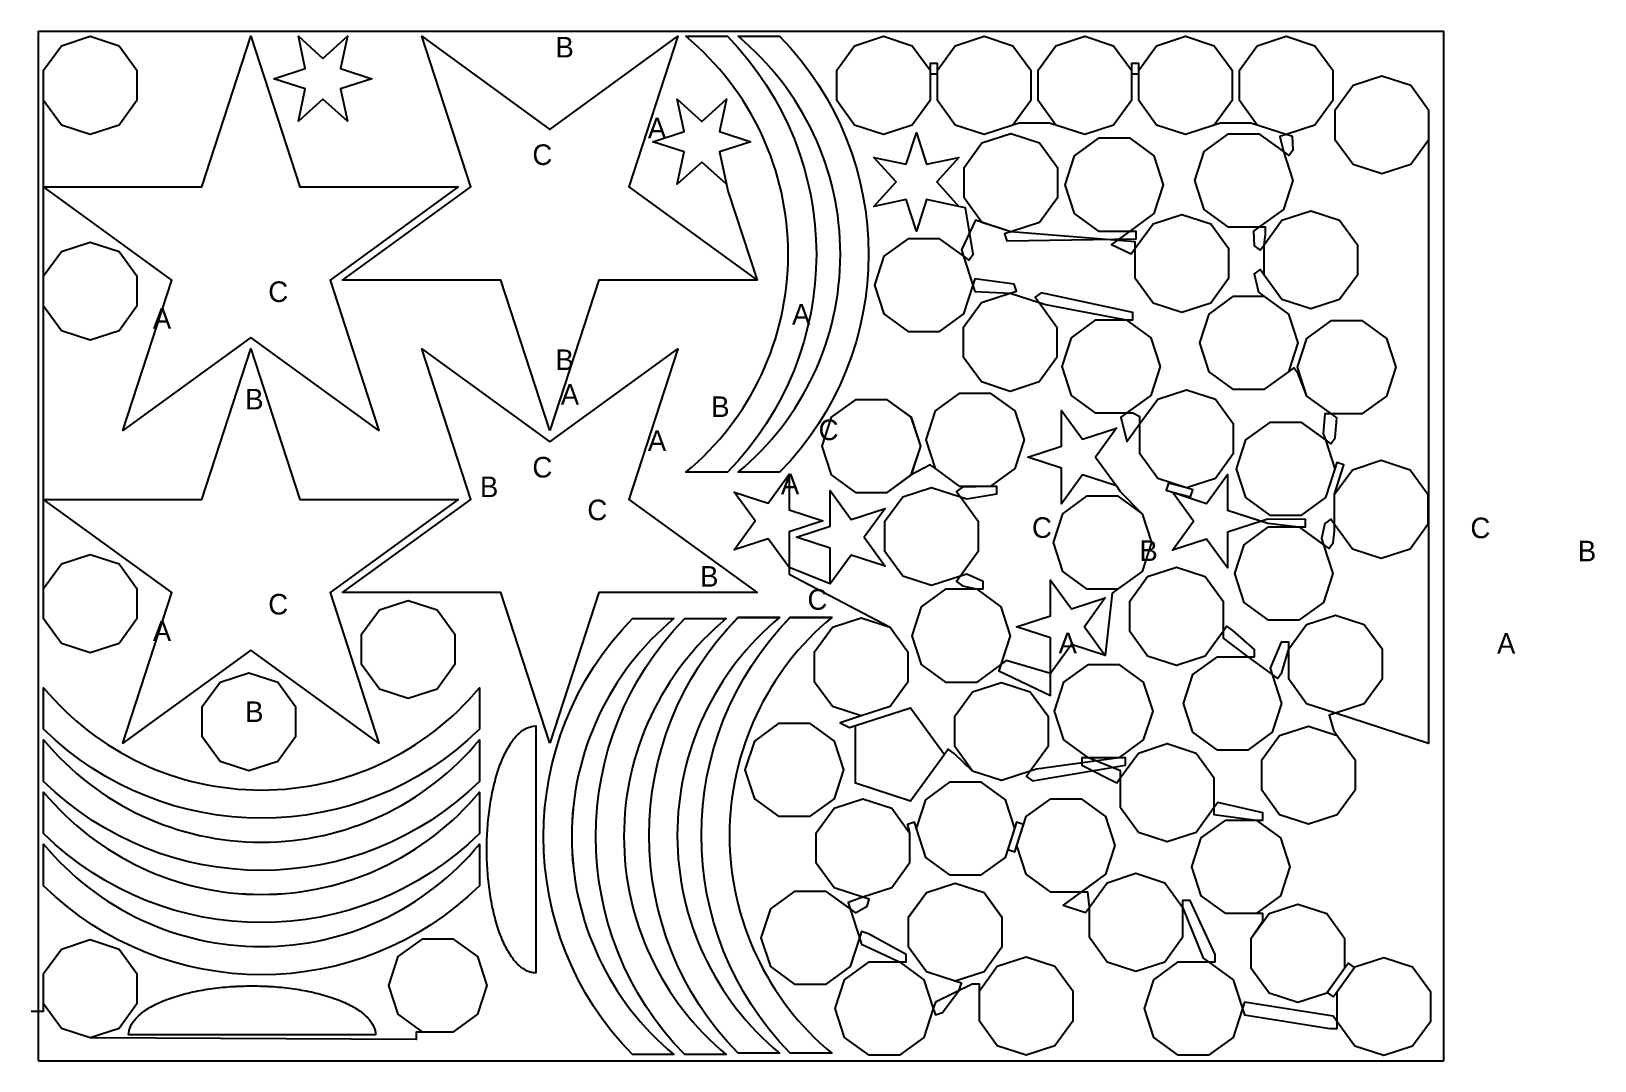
# Model space of a CAD drawing. Extents: x -15 to 3100, y 0 to 2050.
import ezdxf

# ---------------------------------------------------------------- set-up
doc = ezdxf.new("R2010")
doc.units = 0
doc.header["$LTSCALE"] = 41
doc.styles.get("Standard").update_dxf_attribs({"font": 'txt', "height": 1})

msp = doc.modelspace()

# ---------------------------------------------------------------- linework, layer by layer
at = {"layer": 'BORDER_D0_T132.1_RK1_A0_W0_EM1'}
for points in [[(678.01, 1254.71), (422.85, 1440.09), (167.7, 1254.71), (265.16, 1554.66), (10, 1740.04), (325.39, 1740.04), (422.85, 2040), (520.32, 1740.04), (835.71, 1740.04), (580.55, 1554.66), (678.01, 1254.71)], [(615.15, 1870.71), (566.28, 1914.82), (517.41, 1870.71), (531.17, 1935.09), (468.54, 1955.35), (531.17, 1975.62), (517.41, 2040), (566.28, 1995.89), (615.15, 2040), (601.38, 1975.62), (664.02, 1955.35), (601.38, 1935.09), (615.15, 1870.71)]]:
    msp.add_lwpolyline(points, close=True, dxfattribs=at)
for points in [[(160.41, 831.08), (102.96, 812.41), (45.51, 831.08), (10, 879.95), (10, 1562.71), (45.51, 1611.58), (102.96, 1630.25), (160.41, 1611.58), (195.91, 1562.71), (195.91, 1502.31), (160.41, 1453.44), (102.96, 1434.77), (45.51, 1453.44), (10, 1502.31), (10, 1972.46), (45.51, 2021.33), (102.96, 2040), (160.41, 2021.33), (195.91, 1972.46), (195.91, 1912.06)], [(1018.49, 1254.71), (921.03, 1554.66), (605.64, 1554.66), (860.79, 1740.05), (763.33, 2040), (1018.49, 1854.62), (1273.65, 2040), (1176.19, 1740.05), (1431.34, 1554.66)], [(1625.64, 1863.19), (1590.13, 1912.06), (1590.13, 1972.46), (1625.64, 2021.33), (1683.09, 2040), (1740.54, 2021.33), (1776.05, 1972.46), (1776.05, 1965.11), (1790.79, 1965.11), (1790.79, 1972.46), (1826.29, 2021.33), (1883.74, 2040), (1941.19, 2021.33), (1976.7, 1972.46), (1976.7, 1912.06), (1941.19, 1863.19)], [(2026.89, 1863.19), (1991.39, 1912.06), (1991.39, 1972.46), (2026.89, 2021.33), (2084.34, 2040), (2141.79, 2021.33), (2177.3, 1972.46), (2177.3, 1965.11), (2192, 1965.11), (2192, 1972.46), (2227.51, 2021.33), (2284.96, 2040), (2342.41, 2021.33), (2377.91, 1972.46), (2377.91, 1912.06), (2342.41, 1863.19)], [(2428.11, 1863.19), (2392.6, 1912.06), (2392.6, 1972.46), (2428.11, 2021.33), (2485.56, 2040), (2543.01, 2021.33), (2578.52, 1972.46), (2578.52, 1912.06), (2543.01, 1863.19), (2485.56, 1844.52), (2472.98, 1840.43), (2480.23, 1810.29), (2498.9, 1752.84), (2480.23, 1695.39), (2431.36, 1659.88), (2420.66, 1652.1), (2421.85, 1622.98), (2433.75, 1614.34), (2441.52, 1625.05), (2477.03, 1673.92), (2534.48, 1692.58), (2591.93, 1673.92), (2627.44, 1625.05), (2627.44, 1564.64), (2591.93, 1515.77), (2534.48, 1497.1), (2477.03, 1515.77), (2441.52, 1564.64), (2433.75, 1575.34), (2421.85, 1566.7), (2430.52, 1530.26), (2441.22, 1522.48), (2490.09, 1486.98), (2508.76, 1429.53), (2490.09, 1372.08)], [(195.91, 1912.06), (160.41, 1863.19), (102.96, 1844.52), (45.51, 1863.19), (10, 1912.06), (10, 1972.46)], [(2441.52, 1564.64), (2441.52, 1625.05), (2444.59, 1645.18), (2444.59, 1659.88), (2370.96, 1659.88), (2322.09, 1695.39), (2303.42, 1752.84), (2322.09, 1810.29), (2370.96, 1845.79), (2431.36, 1845.79), (2490.94, 1802.51), (2499.58, 1814.4), (2498.14, 1840.43), (2485.56, 1844.52), (2415.53, 1867.28), (2354.99, 1867.28), (2342.41, 1863.19), (2284.96, 1844.52), (2227.51, 1863.19), (2192, 1912.06), (2192, 1985.69), (2177.3, 1985.69), (2177.3, 1912.06), (2141.79, 1863.19), (2084.34, 1844.52), (2014.31, 1867.28), (1953.78, 1867.28), (1941.19, 1863.19), (1883.74, 1844.52), (1826.29, 1863.19), (1790.79, 1912.06), (1790.79, 1985.69), (1776.05, 1985.69), (1776.05, 1912.06), (1740.54, 1863.19), (1683.09, 1844.52), (1625.64, 1863.19)], [(2583.43, 1833.35), (2583.43, 1893.76), (2618.93, 1942.63), (2676.38, 1961.29), (2733.83, 1942.63), (2769.34, 1893.76), (2769.34, 631.76), (2583.63, 692.1), (2526.18, 710.77), (2490.67, 759.64), (2490.67, 833.27), (2475.97, 833.27), (2453.82, 781.52), (2457.91, 768.94), (2476.58, 711.49), (2457.91, 654.04), (2409.04, 618.53), (2348.64, 618.53), (2299.76, 654.04), (2281.1, 711.49), (2299.76, 768.94), (2348.64, 804.44), (2422.27, 804.44), (2422.27, 819.14), (2379.5, 856.83), (2367.6, 865.47), (2359.83, 854.76), (2324.32, 805.89), (2266.87, 787.23), (2209.42, 805.89), (2173.91, 854.76), (2173.91, 915.17)], [(1370.23, 1745.42), (1321.36, 1789.53), (1272.49, 1745.42), (1286.26, 1809.79), (1223.62, 1830.06), (1286.26, 1850.33), (1272.49, 1914.7), (1321.36, 1870.59), (1370.23, 1914.7), (1356.46, 1850.33), (1419.1, 1830.06)], [(2582.14, 1128.12), (2617.65, 1176.99), (2675.1, 1195.66), (2732.55, 1176.99), (2768.05, 1128.12), (2768.05, 1067.72), (2732.55, 1018.85), (2675.1, 1000.18), (2617.65, 1018.85), (2582.14, 1067.72), (2574.36, 1078.42), (2562.47, 1069.78), (2555.83, 1040.05), (2559.92, 1027.47), (2578.59, 970.02), (2559.92, 912.57), (2511.05, 877.06), (2450.65, 877.06), (2401.77, 912.57), (2383.11, 970.02), (2401.77, 1027.47), (2450.65, 1062.98), (2524.28, 1062.98), (2524.28, 1077.68), (2448.78, 1078.53), (2436.2, 1074.44), (2368.66, 1052.5), (2368.66, 981.48), (2326.92, 1038.93), (2259.38, 1016.99), (2301.12, 1074.44), (2259.38, 1131.89), (2295.29, 1122.75), (2299.84, 1136.73), (2287.25, 1140.82), (2229.8, 1159.48), (2194.3, 1208.35), (2194.3, 1281.99), (2180.29, 1289.36), (2106.66, 1289.36), (2057.79, 1324.87), (2039.12, 1382.32), (2057.79, 1439.77), (2106.66, 1475.28), (2180.29, 1475.28), (2180.29, 1489.98), (1997.36, 1529.08), (1985.47, 1520.44), (1993.24, 1509.74), (2028.75, 1460.87), (2028.75, 1400.46), (1993.24, 1351.59), (1935.79, 1332.93), (1878.34, 1351.59), (1842.84, 1400.46), (1842.84, 1460.87), (1878.34, 1509.74), (1935.79, 1528.41), (1948.38, 1532.49), (1943.83, 1546.47), (1865.49, 1557.09), (1861.4, 1544.51), (1842.73, 1487.06), (1793.86, 1451.55), (1733.46, 1451.55), (1684.59, 1487.06), (1665.92, 1544.51), (1684.59, 1601.96), (1733.46, 1637.46), (1793.86, 1637.46), (1842.73, 1601.96), (1853.44, 1594.18), (1862.08, 1606.07), (1846.53, 1698.36), (1833.6, 1701.13), (1769.22, 1714.9), (1748.95, 1652.26), (1728.69, 1714.9), (1664.31, 1701.13), (1708.42, 1750), (1664.31, 1798.87), (1728.69, 1785.1), (1748.95, 1847.74), (1769.22, 1785.1), (1833.6, 1798.87), (1789.48, 1750), (1833.6, 1701.13)], [(1879.47, 1669.51), (1843.97, 1718.38), (1843.97, 1778.79), (1879.47, 1827.66), (1936.92, 1846.33), (1994.37, 1827.66), (2029.88, 1778.79), (2029.88, 1718.38), (1994.37, 1669.51), (1936.92, 1650.85), (1924.34, 1646.76), (1928.88, 1632.78), (2186.51, 1636.89), (2186.51, 1651.59), (2112.87, 1651.59), (2064, 1687.09), (2045.33, 1744.55), (2064, 1801.99), (2112.87, 1837.5), (2173.28, 1837.5), (2222.15, 1801.99), (2240.81, 1744.55), (2222.15, 1687.09), (2173.28, 1651.59), (2137.6, 1625.67), (2177.09, 1607.09), (2184.87, 1617.79), (2220.38, 1666.66), (2277.83, 1685.33), (2335.28, 1666.66), (2370.78, 1617.79), (2370.78, 1557.38), (2335.28, 1508.51), (2277.83, 1489.85)], [(1419.1, 1830.06), (1356.46, 1809.79), (1372.99, 1732.48), (1431.34, 1554.66), (1115.95, 1554.66), (1018.49, 1254.71)], [(2769.34, 1833.35), (2733.83, 1784.48), (2676.38, 1765.81), (2618.93, 1784.48), (2583.43, 1833.35)], [(2277.83, 1489.85), (2220.38, 1508.51), (2184.87, 1557.38), (2184.87, 1631.02), (1936.92, 1650.85), (1866.89, 1673.6), (1838.65, 1614.54), (1842.73, 1601.96), (1865.49, 1531.93), (1935.79, 1528.41), (2005.82, 1505.65), (2167.06, 1475.28), (2215.93, 1439.77), (2234.6, 1382.32), (2215.93, 1324.87), (2156.36, 1281.59), (2168.38, 1233.08), (2194.3, 1268.76), (2229.8, 1317.63), (2287.25, 1336.3), (2344.71, 1317.63), (2380.21, 1268.76), (2380.21, 1208.35), (2344.71, 1159.48), (2287.25, 1140.82), (2251.34, 1149.96), (2246.8, 1135.98), (2259.38, 1131.89), (2326.92, 1109.95), (2368.66, 1167.4), (2368.66, 1096.38), (2448.78, 1070.35), (2511.05, 1062.98), (2570.62, 1019.69), (2579.26, 1031.59), (2582.14, 1054.49), (2582.14, 1128.12), (2600.42, 1186.88), (2586.44, 1191.42), (2582.35, 1178.84), (2563.69, 1121.39), (2514.82, 1085.89), (2454.41, 1085.89), (2405.54, 1121.39), (2386.87, 1178.84), (2405.54, 1236.29), (2454.41, 1271.8), (2514.82, 1271.8), (2574.39, 1228.52), (2583.03, 1240.41), (2586.64, 1280.1), (2575.94, 1287.88), (2527.07, 1323.39), (2509.43, 1367.96), (2500.79, 1379.85), (2490.09, 1372.08), (2441.22, 1336.57), (2380.81, 1336.57), (2331.94, 1372.08), (2313.28, 1429.53), (2331.94, 1486.98), (2380.81, 1522.48), (2441.22, 1522.48)], [(2527.07, 1323.39), (2508.4, 1380.83), (2527.07, 1438.29), (2575.94, 1473.79), (2636.34, 1473.79), (2685.22, 1438.29), (2703.88, 1380.83), (2685.22, 1323.39), (2636.34, 1287.88), (2562.71, 1287.88), (2559.6, 1248.88), (2563.69, 1236.29), (2582.35, 1178.84)], [(678.01, 632.29), (422.85, 817.68), (167.7, 632.29), (265.16, 932.25), (10, 1117.63), (325.39, 1117.63), (422.85, 1417.59), (520.32, 1117.63), (835.71, 1117.63)], [(605.64, 932.25), (860.79, 1117.63), (763.33, 1417.59), (1018.49, 1232.21), (1273.65, 1417.59), (1176.19, 1117.63), (1431.34, 932.25), (1115.95, 932.25), (1018.49, 632.29)], [(1689.24, 1131.06), (1628.83, 1131.06), (1579.96, 1166.56), (1561.29, 1224.02), (1579.96, 1281.46), (1628.83, 1316.97), (1689.24, 1316.97), (1738.11, 1281.46), (1756.77, 1224.02), (1738.11, 1166.56)], [(1786.85, 1179.15), (1768.18, 1236.6), (1786.85, 1294.05), (1835.72, 1329.55), (1896.12, 1329.55), (1944.99, 1294.05), (1963.66, 1236.6), (1944.99, 1179.15), (1896.12, 1143.64), (1840.71, 1142.4), (1828.82, 1133.76), (1836.59, 1123.06), (1872.1, 1074.19), (1872.1, 1013.78), (1828.82, 954.21), (1840.71, 945.57), (1868.46, 939.38), (1917.33, 903.87), (1935.99, 846.42), (1913.24, 776.39), (2015.98, 727.02), (2015.98, 842.14), (1948.44, 864.08), (2015.98, 886.02), (2015.98, 957.03), (2057.72, 899.59), (2125.25, 921.53), (2083.52, 864.08), (2125.25, 806.63)], [(2147.4, 1144.51), (2079.86, 1166.46), (2038.12, 1109.01), (2038.12, 1180.02), (1970.58, 1201.96), (2038.12, 1223.91), (2038.12, 1294.92), (2079.86, 1237.47), (2147.4, 1259.41), (2105.66, 1201.96), (2147.4, 1144.51), (2155.17, 1133.81), (2198.57, 1089.26), (2217.23, 1031.81), (2198.57, 974.35), (2149.7, 938.85), (2138.99, 931.07), (2125.25, 806.63), (2057.72, 828.57), (2015.98, 771.12), (1928.03, 796.75), (1917.33, 788.97), (1868.46, 753.46), (1808.05, 753.46), (1759.18, 788.97), (1740.52, 846.42), (1759.18, 903.87), (1808.05, 939.38), (1881.69, 939.38), (1881.69, 954.08), (1849.18, 969), (1836.59, 964.91), (1779.14, 946.24), (1721.69, 964.91), (1686.19, 1013.78), (1686.19, 1074.19), (1721.69, 1123.06), (1779.14, 1141.72), (1836.59, 1123.06), (1849.18, 1118.97), (1909.35, 1128.94), (1909.35, 1143.64), (1835.72, 1143.64), (1786.85, 1179.15), (1776.14, 1186.92), (1738.11, 1166.56), (1689.24, 1131.06)], [(1686.64, 984.93), (1619.1, 1006.88), (1577.36, 949.42), (1495.12, 982.1), (1453.38, 1039.56), (1385.84, 1017.61), (1427.58, 1075.06), (1385.84, 1132.51), (1453.38, 1110.57), (1495.12, 1168.02), (1495.12, 1097.01), (1562.66, 1075.06), (1495.12, 1053.12), (1495.12, 968.88), (1696.48, 863.37), (1731.98, 814.5), (1731.98, 754.09), (1696.48, 705.22), (1639.03, 686.56), (1597.08, 672.93), (1615.25, 663.36), (1627.83, 667.45), (1737.11, 702.96), (1804.65, 610)], [(1577.36, 949.42), (1577.36, 1020.44), (1509.82, 1042.38), (1577.36, 1064.32), (1577.36, 1135.34), (1619.1, 1077.89), (1686.64, 1099.83), (1644.9, 1042.38), (1686.64, 984.93)], [(2149.7, 938.85), (2089.29, 938.85), (2040.42, 974.35), (2021.75, 1031.81), (2040.42, 1089.26), (2089.29, 1124.76), (2149.7, 1124.76), (2198.57, 1089.26)], [(835.71, 1117.63), (580.55, 932.25), (678.01, 632.29)], [(10, 940.36), (45.51, 989.23), (102.96, 1007.89), (160.41, 989.23), (195.91, 940.36), (195.91, 879.95), (160.41, 831.08)], [(2173.91, 915.17), (2209.42, 964.04), (2266.87, 982.71), (2324.32, 964.04), (2359.83, 915.17), (2359.83, 841.53), (2409.04, 804.44), (2457.91, 768.94), (2468.61, 761.16), (2477.25, 773.05), (2490.67, 820.04), (2526.18, 868.91), (2583.63, 887.58), (2641.07, 868.91), (2676.58, 820.04), (2676.58, 759.64), (2641.07, 710.77), (2583.63, 692.1), (2571.04, 688.01), (2579.63, 658.53), (2587.41, 647.83), (2622.91, 598.96), (2622.91, 538.55), (2587.41, 489.68), (2529.96, 471.02), (2472.5, 489.68), (2437, 538.55), (2437, 598.96), (2472.5, 647.83), (2529.96, 666.49), (2587.41, 647.83)], [(1018.49, 632.29), (921.03, 932.25), (605.64, 932.25)], [(643.48, 788.8), (643.48, 849.2), (678.99, 898.07), (736.44, 916.74), (793.89, 898.07), (829.4, 849.2), (829.4, 788.8)], [(1639.03, 686.56), (1581.58, 705.22), (1546.07, 754.09), (1546.07, 814.5), (1581.58, 863.37), (1639.03, 882.04), (1696.48, 863.37)], [(829.4, 788.8), (793.89, 739.93), (736.44, 721.26), (678.99, 739.93), (643.48, 788.8)], [(1748.93, 462.16), (1767.59, 519.61), (1816.46, 555.11), (1876.87, 555.11), (1925.74, 519.61), (1944.41, 462.16), (1930.99, 420.83), (1944.97, 416.29), (1949.06, 428.88), (1967.73, 486.33), (2016.6, 521.83), (2077, 521.83), (2125.88, 486.33), (2144.54, 428.88), (2125.88, 371.42), (2041.33, 310), (2085.66, 294.92), (2093.43, 305.63), (2128.94, 354.5), (2186.39, 373.17), (2243.84, 354.5), (2279.34, 305.63), (2320.41, 204.51), (2331.11, 196.74), (2379.98, 161.23), (2402.74, 91.2), (2572.48, 64.46), (2587.18, 64.46), (2587.18, 138.1), (2621.76, 185.73), (2609.87, 194.37), (2602.09, 183.67), (2566.59, 134.8), (2509.14, 116.13), (2451.69, 134.8), (2416.18, 183.67), (2416.18, 244.07), (2438.85, 278.43), (2438.85, 293.13), (2365.22, 293.13), (2316.34, 328.63), (2297.68, 386.08), (2316.34, 443.53), (2365.22, 479.04), (2438.85, 479.04), (2438.85, 493.74), (2349.48, 514.16), (2341.7, 503.45), (2306.19, 454.58), (2248.74, 435.92), (2191.29, 454.58), (2155.79, 503.45), (2155.79, 577.09), (2091.68, 603.38), (2042.81, 638.89), (2024.14, 696.34), (2042.81, 753.79), (2091.68, 789.29), (2152.08, 789.29), (2200.95, 753.79), (2219.62, 696.34), (2200.95, 638.89), (2152.08, 603.38), (1988.37, 580.65), (1975.79, 576.57), (1918.34, 557.9), (1860.89, 576.57), (1824.31, 612.06), (1812.42, 620.7), (1804.65, 610), (1737.11, 517.04), (1627.83, 552.55), (1627.83, 667.45)], [(326.11, 705.2), (361.62, 754.07), (419.07, 772.74), (476.52, 754.07), (512.03, 705.2)], [(1860.89, 576.57), (1825.38, 625.44), (1825.38, 685.84), (1860.89, 734.71), (1918.34, 753.38), (1975.79, 734.71), (2011.29, 685.84), (2011.29, 625.44), (1975.79, 576.57), (1968.01, 565.86), (1979.9, 557.22), (2165.31, 588.68), (2165.31, 603.38), (2078.45, 603.38), (2078.45, 588.68), (2148.01, 553.16), (2155.79, 563.86), (2191.29, 612.73), (2248.74, 631.4), (2306.19, 612.73), (2341.7, 563.86), (2341.7, 490.22), (2425.62, 479.04), (2474.49, 443.53), (2493.16, 386.08), (2474.49, 328.63), (2425.62, 293.13)], [(512.03, 705.2), (512.03, 644.8), (476.52, 595.93), (419.07, 577.26), (361.62, 595.93), (326.11, 644.8), (326.11, 705.2)], [(1408.01, 579.17), (1426.68, 636.62), (1475.55, 672.13), (1535.95, 672.13), (1584.82, 636.62), (1603.49, 579.17), (1584.82, 521.72)], [(1584.82, 521.72), (1535.95, 486.21), (1475.55, 486.21), (1426.68, 521.72), (1408.01, 579.17)], [(1874.4, 139.19), (1909.91, 188.06), (1967.36, 206.73), (2024.81, 188.06), (2060.32, 139.19), (2060.32, 78.79), (2024.81, 29.92), (1967.36, 11.25), (1909.91, 29.92), (1874.4, 78.79), (1874.4, 152.42), (1859.7, 152.42), (1786.64, 116.43), (1782.55, 103.85), (1763.88, 46.4), (1715.01, 10.89), (1654.61, 10.89), (1605.74, 46.4), (1587.07, 103.85), (1605.74, 161.3), (1654.61, 196.8), (1728.24, 196.8), (1728.24, 211.5), (1653.42, 252.94), (1639.44, 257.48), (1635.35, 244.9), (1616.69, 187.45), (1567.81, 151.95), (1507.41, 151.95), (1458.54, 187.45), (1439.87, 244.9), (1458.54, 302.35), (1507.41, 337.86), (1567.81, 337.86), (1627.39, 294.58), (1650.45, 307.82), (1654.99, 321.8), (1642.41, 325.88), (1584.96, 344.55), (1549.46, 393.42), (1549.46, 453.83), (1584.96, 502.7), (1642.41, 521.36), (1699.86, 502.7), (1735.37, 453.83)], [(2416.18, 244.07), (2451.69, 292.94), (2509.14, 311.61), (2566.59, 292.94), (2602.09, 244.07), (2602.09, 183.67), (2567.51, 136.04), (2579.4, 127.4), (2587.18, 138.1), (2622.68, 186.97), (2680.13, 205.64), (2737.58, 186.97), (2773.09, 138.1), (2773.09, 77.69), (2737.58, 28.82), (2680.13, 10.16), (2622.68, 28.82), (2587.18, 77.69), (2579.4, 88.4), (2402.74, 116.36), (2398.65, 103.78), (2379.98, 46.33), (2331.11, 10.83), (2270.71, 10.83), (2221.84, 46.33), (2203.17, 103.78), (2221.84, 161.23), (2270.71, 196.74), (2344.34, 196.74), (2344.34, 211.44), (2294.04, 318.86), (2279.34, 318.86), (2279.34, 245.22), (2243.84, 196.35), (2186.39, 177.68), (2128.94, 196.35), (2093.43, 245.22), (2093.43, 305.63), (2090.24, 335.92), (2016.6, 335.92), (1967.73, 371.42), (1949.06, 428.88), (1962.47, 470.2), (1948.49, 474.74), (1944.41, 462.16), (1925.74, 404.71), (1876.87, 369.2), (1816.46, 369.2), (1767.59, 404.71), (1748.93, 462.16), (1744.84, 474.74), (1730.86, 470.2), (1735.37, 453.83), (1735.37, 393.42), (1699.86, 344.55), (1642.41, 325.88), (1612.6, 314.93), (1616.69, 302.35), (1635.35, 244.9), (1639.44, 232.32), (1715.01, 196.8), (1763.88, 161.3), (1782.55, 103.85), (1786.64, 91.27), (1800.62, 95.81), (1834.23, 140.19), (1838.77, 154.17), (1826.19, 158.26), (1768.74, 176.92), (1733.23, 225.79), (1733.23, 286.2), (1768.74, 335.07), (1826.19, 353.74), (1883.64, 335.07), (1919.15, 286.2), (1919.15, 225.79), (1883.64, 176.92), (1826.19, 158.26)], [(-14.7, 98.46), (10, 98.46), (10, 173.56), (45.51, 222.43), (102.96, 241.1), (160.41, 222.43), (195.91, 173.56), (195.91, 113.15), (160.41, 64.29), (102.96, 45.62)], [(825.57, 242.96), (874.44, 207.45), (893.11, 150), (874.44, 92.55), (825.57, 57.04), (751.93, 57.04), (751.93, 42.34), (102.96, 45.62), (45.51, 64.29), (10, 113.15)], [(765.16, 57.04), (716.29, 92.55), (697.63, 150), (716.29, 207.45), (765.16, 242.96), (825.57, 242.96)]]:
    msp.add_lwpolyline(points, dxfattribs=at)
for points in [[(1372.32, 2040, -0.408152), (1372.32, 1171.8), (1289.72, 1171.8, 0.469337), (1289.72, 2040), (1372.32, 2040)], [(1476.27, 1171.8), (1393.67, 1171.8, 0.469337), (1393.67, 2040), (1476.27, 2040, -0.408152), (1476.27, 1171.8)], [(1183.18, 12.17, -0.408153), (1183.18, 880.37), (1265.79, 880.37, 0.469337), (1265.79, 12.17), (1183.18, 12.17)], [(1287.24, 12.24, -0.408153), (1287.24, 880.44), (1369.84, 880.44, 0.469337), (1369.84, 12.24), (1287.24, 12.24)], [(1393.65, 14.74, -0.408153), (1393.65, 882.94), (1476.26, 882.94, 0.469337), (1476.26, 14.74), (1393.65, 14.74)], [(1497.63, 14.74, -0.408153), (1497.63, 882.94), (1580.24, 882.94, 0.469337), (1580.24, 14.74), (1497.63, 14.74)], [(878.2, 660.15, -0.408153), (10, 660.15), (10, 742.76, 0.469337), (878.2, 742.76), (878.2, 660.15)], [(990.64, 174.74, -0.106579), (973.67, 178.47, -0.081333), (957.21, 189.57, -0.056346), (941.77, 207.69, -0.039878), (927.81, 232.28, -0.02994), (915.77, 262.59, -0.023968), (905.99, 297.71, -0.020393), (898.79, 336.56, -0.01836), (894.39, 377.97, -0.017435), (892.9, 420.68, -0.017435), (894.39, 463.38, -0.01836), (898.79, 504.79, -0.020393), (905.99, 543.65, -0.023968), (915.77, 578.76, -0.02994), (927.81, 609.08, -0.039878), (941.77, 633.67, -0.056346), (957.21, 651.78, -0.081333), (973.67, 662.88, -0.106579), (990.64, 666.62), (990.64, 174.74)], [(878.2, 638.81), (878.2, 556.2, -0.408153), (10, 556.2), (10, 638.81, 0.469338), (878.2, 638.81)], [(878.2, 452.26, -0.408153), (10, 452.26), (10, 534.86, 0.469338), (878.2, 534.86), (878.2, 452.26)], [(10, 430.92, 0.469337), (878.2, 430.92), (878.2, 348.31, -0.408153), (10, 348.31), (10, 430.92)], [(638.17, 100.09, -0.056347), (656.29, 84.65, -0.081333), (667.39, 68.19, -0.106579), (671.13, 51.22), (179.24, 51.22, -0.106579), (182.98, 68.19, -0.081333), (194.08, 84.65, -0.056346), (212.2, 100.09, -0.039878), (236.78, 114.05, -0.02994), (267.1, 126.09, -0.023968), (302.21, 135.87, -0.020393), (341.07, 143.07, -0.01836), (382.48, 147.48, -0.017435), (425.18, 148.96, -0.017435), (467.89, 147.48, -0.01836), (509.3, 143.07, -0.020393), (548.16, 135.87, -0.023968), (583.27, 126.09, -0.02994), (613.59, 114.05, -0.039878), (638.17, 100.09)]]:
    msp.add_lwpolyline(points, format="xyb", close=True, dxfattribs=at)
at = {"layer": 'BORDER_D0_T132_RK1_A0_W0_EM1_RI1_ID0003'}
for points in [[(102.96, 1844.51), (45.51, 1863.18), (10, 1912.05), (10, 1972.45), (45.51, 2021.32), (102.96, 2039.99), (160.42, 2021.32), (195.92, 1972.45), (195.92, 1912.05), (160.42, 1863.18), (102.96, 1844.51)], [(1683.09, 1844.51), (1625.64, 1863.18), (1590.13, 1912.05), (1590.13, 1972.45), (1625.64, 2021.32), (1683.09, 2039.99), (1740.55, 2021.32), (1776.05, 1972.45), (1776.05, 1912.05), (1740.55, 1863.18), (1683.09, 1844.51)], [(1883.74, 1844.51), (1826.29, 1863.18), (1790.78, 1912.05), (1790.78, 1972.45), (1826.29, 2021.32), (1883.74, 2039.99), (1941.2, 2021.32), (1976.7, 1972.45), (1976.7, 1912.05), (1941.2, 1863.18), (1883.74, 1844.51)], [(2084.34, 1844.51), (2026.89, 1863.18), (1991.38, 1912.05), (1991.38, 1972.45), (2026.89, 2021.32), (2084.34, 2039.99), (2141.8, 2021.32), (2177.3, 1972.45), (2177.3, 1912.05), (2141.8, 1863.18), (2084.34, 1844.51)], [(2284.96, 1844.51), (2227.51, 1863.18), (2192, 1912.05), (2192, 1972.45), (2227.51, 2021.32), (2284.96, 2039.99), (2342.42, 2021.32), (2377.92, 1972.45), (2377.92, 1912.05), (2342.42, 1863.18), (2284.96, 1844.51)], [(2485.56, 1844.51), (2428.11, 1863.18), (2392.6, 1912.05), (2392.6, 1972.45), (2428.11, 2021.32), (2485.56, 2039.99), (2543.02, 2021.32), (2578.52, 1972.45), (2578.52, 1912.05), (2543.02, 1863.18), (2485.56, 1844.51)], [(2676.38, 1765.81), (2618.93, 1784.48), (2583.42, 1833.35), (2583.42, 1893.75), (2618.93, 1942.62), (2676.38, 1961.29), (2733.84, 1942.62), (2769.34, 1893.75), (2769.34, 1833.35), (2733.84, 1784.48), (2676.38, 1765.81)], [(1936.92, 1650.84), (1879.47, 1669.51), (1843.96, 1718.38), (1843.96, 1778.78), (1879.47, 1827.65), (1936.92, 1846.32), (1994.38, 1827.65), (2029.88, 1778.78), (2029.88, 1718.38), (1994.38, 1669.51), (1936.92, 1650.84)], [(2498.9, 1752.84), (2480.23, 1695.39), (2431.36, 1659.88), (2370.96, 1659.88), (2322.09, 1695.39), (2303.42, 1752.84), (2322.09, 1810.29), (2370.96, 1845.79), (2431.36, 1845.79), (2480.23, 1810.29), (2498.9, 1752.84)], [(2240.81, 1744.55), (2222.14, 1687.1), (2173.27, 1651.59), (2112.87, 1651.59), (2064, 1687.1), (2045.33, 1744.55), (2064, 1802), (2112.87, 1837.5), (2173.27, 1837.5), (2222.14, 1802), (2240.81, 1744.55)], [(2277.83, 1489.84), (2220.38, 1508.51), (2184.87, 1557.38), (2184.87, 1617.78), (2220.38, 1666.65), (2277.83, 1685.32), (2335.29, 1666.65), (2370.79, 1617.78), (2370.79, 1557.38), (2335.29, 1508.51), (2277.83, 1489.84)], [(2534.48, 1497.1), (2477.03, 1515.77), (2441.52, 1564.64), (2441.52, 1625.04), (2477.03, 1673.91), (2534.48, 1692.58), (2591.94, 1673.91), (2627.44, 1625.04), (2627.44, 1564.64), (2591.94, 1515.77), (2534.48, 1497.1)], [(102.96, 1434.77), (45.51, 1453.44), (10, 1502.31), (10, 1562.71), (45.51, 1611.58), (102.96, 1630.25), (160.42, 1611.58), (195.92, 1562.71), (195.92, 1502.31), (160.42, 1453.44), (102.96, 1434.77)], [(1861.4, 1544.51), (1842.73, 1487.06), (1793.86, 1451.55), (1733.46, 1451.55), (1684.59, 1487.06), (1665.92, 1544.51), (1684.59, 1601.96), (1733.46, 1637.46), (1793.86, 1637.46), (1842.73, 1601.96), (1861.4, 1544.51)], [(1935.79, 1332.92), (1878.34, 1351.59), (1842.83, 1400.46), (1842.83, 1460.86), (1878.34, 1509.73), (1935.79, 1528.4), (1993.25, 1509.73), (2028.75, 1460.86), (2028.75, 1400.46), (1993.25, 1351.59), (1935.79, 1332.92)], [(2508.76, 1429.53), (2490.09, 1372.08), (2441.22, 1336.57), (2380.82, 1336.57), (2331.95, 1372.08), (2313.28, 1429.53), (2331.95, 1486.98), (2380.82, 1522.48), (2441.22, 1522.48), (2490.09, 1486.98), (2508.76, 1429.53)], [(2234.6, 1382.32), (2215.93, 1324.87), (2167.06, 1289.36), (2106.66, 1289.36), (2057.79, 1324.87), (2039.12, 1382.32), (2057.79, 1439.77), (2106.66, 1475.27), (2167.06, 1475.27), (2215.93, 1439.77), (2234.6, 1382.32)], [(2703.88, 1380.84), (2685.21, 1323.39), (2636.34, 1287.88), (2575.94, 1287.88), (2527.07, 1323.39), (2508.4, 1380.84), (2527.07, 1438.29), (2575.94, 1473.79), (2636.34, 1473.79), (2685.21, 1438.29), (2703.88, 1380.84)], [(1756.77, 1224.02), (1738.1, 1166.57), (1689.23, 1131.06), (1628.83, 1131.06), (1579.96, 1166.57), (1561.29, 1224.02), (1579.96, 1281.47), (1628.83, 1316.97), (1689.23, 1316.97), (1738.1, 1281.47), (1756.77, 1224.02)], [(1963.66, 1236.6), (1944.99, 1179.15), (1896.12, 1143.64), (1835.72, 1143.64), (1786.85, 1179.15), (1768.18, 1236.6), (1786.85, 1294.05), (1835.72, 1329.55), (1896.12, 1329.55), (1944.99, 1294.05), (1963.66, 1236.6)], [(2287.25, 1140.81), (2229.8, 1159.48), (2194.29, 1208.35), (2194.29, 1268.75), (2229.8, 1317.62), (2287.25, 1336.29), (2344.71, 1317.62), (2380.21, 1268.75), (2380.21, 1208.35), (2344.71, 1159.48), (2287.25, 1140.81)], [(2582.35, 1178.85), (2563.68, 1121.4), (2514.81, 1085.89), (2454.41, 1085.89), (2405.54, 1121.4), (2386.87, 1178.85), (2405.54, 1236.3), (2454.41, 1271.8), (2514.81, 1271.8), (2563.68, 1236.3), (2582.35, 1178.85)], [(2675.1, 1000.17), (2617.65, 1018.84), (2582.14, 1067.71), (2582.14, 1128.11), (2617.65, 1176.98), (2675.1, 1195.65), (2732.56, 1176.98), (2768.06, 1128.11), (2768.06, 1067.71), (2732.56, 1018.84), (2675.1, 1000.17)], [(1779.14, 946.24), (1721.69, 964.91), (1686.18, 1013.78), (1686.18, 1074.18), (1721.69, 1123.05), (1779.14, 1141.72), (1836.6, 1123.05), (1872.1, 1074.18), (1872.1, 1013.78), (1836.6, 964.91), (1779.14, 946.24)], [(2217.23, 1031.81), (2198.56, 974.36), (2149.69, 938.85), (2089.29, 938.85), (2040.42, 974.36), (2021.75, 1031.81), (2040.42, 1089.26), (2089.29, 1124.76), (2149.69, 1124.76), (2198.56, 1089.26), (2217.23, 1031.81)], [(2578.59, 970.03), (2559.92, 912.58), (2511.05, 877.07), (2450.65, 877.07), (2401.78, 912.58), (2383.11, 970.03), (2401.78, 1027.48), (2450.65, 1062.98), (2511.05, 1062.98), (2559.92, 1027.48), (2578.59, 970.03)], [(102.96, 812.41), (45.51, 831.08), (10, 879.95), (10, 940.35), (45.51, 989.22), (102.96, 1007.89), (160.42, 989.22), (195.92, 940.35), (195.92, 879.95), (160.42, 831.08), (102.96, 812.41)], [(2266.87, 787.22), (2209.42, 805.89), (2173.91, 854.76), (2173.91, 915.16), (2209.42, 964.03), (2266.87, 982.7), (2324.33, 964.03), (2359.83, 915.16), (2359.83, 854.76), (2324.33, 805.89), (2266.87, 787.22)], [(1936, 846.43), (1917.33, 788.98), (1868.46, 753.47), (1808.06, 753.47), (1759.19, 788.98), (1740.52, 846.43), (1759.19, 903.88), (1808.06, 939.38), (1868.46, 939.38), (1917.33, 903.88), (1936, 846.43)], [(736.44, 916.75), (793.88, 898.08), (829.4, 849.21), (829.4, 788.81), (793.88, 739.94), (736.44, 721.27), (678.98, 739.94), (643.48, 788.81), (643.48, 849.21), (678.98, 898.08), (736.44, 916.75)], [(1639.03, 686.55), (1581.58, 705.22), (1546.07, 754.09), (1546.07, 814.49), (1581.58, 863.36), (1639.03, 882.03), (1696.49, 863.36), (1731.99, 814.49), (1731.99, 754.09), (1696.49, 705.22), (1639.03, 686.55)], [(2583.63, 692.1), (2526.18, 710.77), (2490.67, 759.64), (2490.67, 820.04), (2526.18, 868.91), (2583.63, 887.58), (2641.09, 868.91), (2676.59, 820.04), (2676.59, 759.64), (2641.09, 710.77), (2583.63, 692.1)], [(2219.62, 696.34), (2200.95, 638.89), (2152.08, 603.38), (2091.68, 603.38), (2042.81, 638.89), (2024.14, 696.34), (2042.81, 753.79), (2091.68, 789.29), (2152.08, 789.29), (2200.95, 753.79), (2219.62, 696.34)], [(2476.58, 711.49), (2457.91, 654.04), (2409.04, 618.53), (2348.64, 618.53), (2299.77, 654.04), (2281.1, 711.49), (2299.77, 768.94), (2348.64, 804.44), (2409.04, 804.44), (2457.91, 768.94), (2476.58, 711.49)], [(419.07, 772.75), (476.51, 754.08), (512.03, 705.21), (512.03, 644.81), (476.51, 595.94), (419.07, 577.27), (361.61, 595.94), (326.11, 644.81), (326.11, 705.21), (361.61, 754.08), (419.07, 772.75)], [(1918.34, 557.89), (1860.89, 576.56), (1825.38, 625.43), (1825.38, 685.83), (1860.89, 734.7), (1918.34, 753.37), (1975.8, 734.7), (2011.3, 685.83), (2011.3, 625.43), (1975.8, 576.56), (1918.34, 557.89)], [(1603.49, 579.18), (1584.82, 521.73), (1535.95, 486.22), (1475.55, 486.22), (1426.68, 521.73), (1408.01, 579.18), (1426.68, 636.63), (1475.55, 672.13), (1535.95, 672.13), (1584.82, 636.63), (1603.49, 579.18)], [(2529.96, 471.01), (2472.51, 489.68), (2437, 538.55), (2437, 598.95), (2472.51, 647.82), (2529.96, 666.49), (2587.42, 647.82), (2622.92, 598.95), (2622.92, 538.55), (2587.42, 489.68), (2529.96, 471.01)], [(2248.74, 435.91), (2191.29, 454.58), (2155.78, 503.45), (2155.78, 563.85), (2191.29, 612.72), (2248.74, 631.39), (2306.2, 612.72), (2341.7, 563.85), (2341.7, 503.45), (2306.2, 454.58), (2248.74, 435.91)], [(1944.41, 462.16), (1925.74, 404.71), (1876.87, 369.2), (1816.47, 369.2), (1767.6, 404.71), (1748.93, 462.16), (1767.6, 519.61), (1816.47, 555.11), (1876.87, 555.11), (1925.74, 519.61), (1944.41, 462.16)], [(1642.41, 325.88), (1584.96, 344.55), (1549.45, 393.42), (1549.45, 453.82), (1584.96, 502.69), (1642.41, 521.36), (1699.87, 502.69), (1735.37, 453.82), (1735.37, 393.42), (1699.87, 344.55), (1642.41, 325.88)], [(2144.54, 428.88), (2125.87, 371.43), (2077, 335.92), (2016.6, 335.92), (1967.73, 371.43), (1949.06, 428.88), (1967.73, 486.33), (2016.6, 521.83), (2077, 521.83), (2125.87, 486.33), (2144.54, 428.88)], [(2493.16, 386.09), (2474.49, 328.64), (2425.62, 293.13), (2365.22, 293.13), (2316.35, 328.64), (2297.68, 386.09), (2316.35, 443.54), (2365.22, 479.04), (2425.62, 479.04), (2474.49, 443.54), (2493.16, 386.09)], [(1826.19, 158.25), (1768.74, 176.92), (1733.23, 225.79), (1733.23, 286.19), (1768.74, 335.06), (1826.19, 353.73), (1883.65, 335.06), (1919.15, 286.19), (1919.15, 225.79), (1883.65, 176.92), (1826.19, 158.25)], [(2186.39, 177.68), (2128.94, 196.35), (2093.43, 245.22), (2093.43, 305.62), (2128.94, 354.49), (2186.39, 373.16), (2243.85, 354.49), (2279.35, 305.62), (2279.35, 245.22), (2243.85, 196.35), (2186.39, 177.68)], [(1635.35, 244.91), (1616.68, 187.46), (1567.81, 151.95), (1507.41, 151.95), (1458.54, 187.46), (1439.87, 244.91), (1458.54, 302.36), (1507.41, 337.86), (1567.81, 337.86), (1616.68, 302.36), (1635.35, 244.91)], [(2509.14, 116.13), (2451.69, 134.8), (2416.18, 183.67), (2416.18, 244.07), (2451.69, 292.94), (2509.14, 311.61), (2566.6, 292.94), (2602.1, 244.07), (2602.1, 183.67), (2566.6, 134.8), (2509.14, 116.13)], [(102.96, 45.61), (45.51, 64.28), (10, 113.15), (10, 173.55), (45.51, 222.42), (102.96, 241.09), (160.42, 222.42), (195.92, 173.55), (195.92, 113.15), (160.42, 64.28), (102.96, 45.61)], [(893.11, 150.01), (874.44, 92.56), (825.57, 57.05), (765.17, 57.05), (716.3, 92.56), (697.63, 150.01), (716.3, 207.46), (765.17, 242.96), (825.57, 242.96), (874.44, 207.46), (893.11, 150.01)], [(1782.55, 103.85), (1763.88, 46.4), (1715.01, 10.89), (1654.61, 10.89), (1605.74, 46.4), (1587.07, 103.85), (1605.74, 161.3), (1654.61, 196.8), (1715.01, 196.8), (1763.88, 161.3), (1782.55, 103.85)], [(1967.36, 11.25), (1909.91, 29.92), (1874.4, 78.79), (1874.4, 139.19), (1909.91, 188.06), (1967.36, 206.73), (2024.82, 188.06), (2060.32, 139.19), (2060.32, 78.79), (2024.82, 29.92), (1967.36, 11.25)], [(2398.65, 103.79), (2379.98, 46.34), (2331.11, 10.83), (2270.71, 10.83), (2221.84, 46.34), (2203.17, 103.79), (2221.84, 161.24), (2270.71, 196.74), (2331.11, 196.74), (2379.98, 161.24), (2398.65, 103.79)], [(2680.13, 10.15), (2622.68, 28.82), (2587.17, 77.69), (2587.17, 138.09), (2622.68, 186.96), (2680.13, 205.63), (2737.59, 186.96), (2773.09, 138.09), (2773.09, 77.69), (2737.59, 28.82), (2680.13, 10.15)]]:
    msp.add_lwpolyline(points, close=True, dxfattribs=at)
at = {"layer": 'BORDER_D0_T132_RK1_A0_W0_EM1_RI1_ID0007'}
for points in [[(1970.58, 1201.96), (2038.11, 1223.91), (2038.11, 1294.92), (2079.85, 1237.47), (2147.39, 1259.41), (2105.65, 1201.96), (2147.39, 1144.51), (2079.85, 1166.46), (2038.11, 1109.01), (2038.11, 1180.02), (1970.58, 1201.96)], [(1562.65, 1075.07), (1495.12, 1053.12), (1495.12, 982.11), (1453.38, 1039.56), (1385.84, 1017.62), (1427.58, 1075.07), (1385.84, 1132.52), (1453.38, 1110.57), (1495.12, 1168.02), (1495.12, 1097.01), (1562.65, 1075.07)], [(2436.2, 1074.44), (2368.67, 1052.49), (2368.67, 981.48), (2326.93, 1038.93), (2259.39, 1016.99), (2301.13, 1074.44), (2259.39, 1131.89), (2326.93, 1109.94), (2368.67, 1167.39), (2368.67, 1096.38), (2436.2, 1074.44)], [(1509.82, 1042.38), (1577.35, 1064.33), (1577.35, 1135.34), (1619.09, 1077.89), (1686.63, 1099.83), (1644.89, 1042.38), (1686.63, 984.93), (1619.09, 1006.88), (1577.35, 949.43), (1577.35, 1020.44), (1509.82, 1042.38)], [(1948.44, 864.07), (2015.97, 886.02), (2015.97, 957.03), (2057.71, 899.58), (2125.25, 921.52), (2083.51, 864.07), (2125.25, 806.62), (2057.71, 828.57), (2015.97, 771.12), (2015.97, 842.13), (1948.44, 864.07)]]:
    msp.add_lwpolyline(points, close=True, dxfattribs=at)
at = {"layer": 'BORDER_D0_T132_RK1_A0_W0_EM1_RI1_ID0008'}
for points in [[(422.86, 2040), (520.32, 1740.05), (835.71, 1740.05), (580.55, 1554.67), (678.01, 1254.71), (422.86, 1440.09), (167.7, 1254.71), (265.16, 1554.67), (10, 1740.05), (325.39, 1740.05), (422.86, 2040)], [(1018.48, 1254.71), (921.02, 1554.66), (605.63, 1554.66), (860.79, 1740.04), (763.33, 2040), (1018.48, 1854.62), (1273.64, 2040), (1176.18, 1740.04), (1431.34, 1554.66), (1115.95, 1554.66), (1018.48, 1254.71)], [(422.86, 1417.59), (520.32, 1117.64), (835.71, 1117.64), (580.55, 932.26), (678.01, 632.3), (422.86, 817.68), (167.7, 632.3), (265.16, 932.26), (10, 1117.64), (325.39, 1117.64), (422.86, 1417.59)], [(1018.48, 632.3), (921.02, 932.25), (605.63, 932.25), (860.79, 1117.63), (763.33, 1417.59), (1018.48, 1232.21), (1273.64, 1417.59), (1176.18, 1117.63), (1431.34, 932.25), (1115.95, 932.25), (1018.48, 632.3)]]:
    msp.add_lwpolyline(points, close=True, dxfattribs=at)
at = {"layer": 'BORDER_D0_T132_RK1_A0_W0_EM1_RI1_ID0009'}
for points in [[(664.02, 1955.35), (601.38, 1935.09), (615.15, 1870.71), (566.28, 1914.82), (517.41, 1870.71), (531.18, 1935.09), (468.54, 1955.35), (531.18, 1975.62), (517.41, 2040), (566.28, 1995.89), (615.15, 2040), (601.38, 1975.62), (664.02, 1955.35)], [(1419.1, 1830.06), (1356.46, 1809.8), (1370.23, 1745.42), (1321.36, 1789.53), (1272.49, 1745.42), (1286.26, 1809.8), (1223.62, 1830.06), (1286.26, 1850.33), (1272.49, 1914.71), (1321.36, 1870.6), (1370.23, 1914.71), (1356.46, 1850.33), (1419.1, 1830.06)], [(1748.95, 1652.25), (1728.69, 1714.89), (1664.31, 1701.12), (1708.42, 1749.99), (1664.31, 1798.86), (1728.69, 1785.09), (1748.95, 1847.73), (1769.22, 1785.09), (1833.59, 1798.86), (1789.49, 1749.99), (1833.59, 1701.12), (1769.22, 1714.89), (1748.95, 1652.25)]]:
    msp.add_lwpolyline(points, close=True, dxfattribs=at)
at = {"layer": 'BORDER_D0_T132_RK1_A0_W0_EM1_RI1_ID0014'}
for points in [[(1331.02, 2040), (1372.33, 2040, -0.408152), (1372.33, 1171.8), (1289.72, 1171.8, 0.469337), (1289.72, 2040), (1331.02, 2040)], [(1434.97, 2040), (1476.28, 2040, -0.408152), (1476.28, 1171.8), (1393.67, 1171.8, 0.469337), (1393.67, 2040), (1434.97, 2040)], [(1224.48, 12.18), (1183.17, 12.18, -0.408153), (1183.17, 880.38), (1265.78, 880.38, 0.469337), (1265.78, 12.18), (1224.48, 12.18)], [(1328.54, 12.24), (1287.23, 12.24, -0.408153), (1287.23, 880.44), (1369.84, 880.44, 0.469337), (1369.84, 12.24), (1328.54, 12.24)], [(1434.96, 14.75), (1393.65, 14.75, -0.408153), (1393.65, 882.95), (1476.26, 882.95, 0.469337), (1476.26, 14.75), (1434.96, 14.75)], [(1538.94, 14.75), (1497.63, 14.75, -0.408153), (1497.63, 882.95), (1580.24, 882.95, 0.469337), (1580.24, 14.75), (1538.94, 14.75)], [(878.2, 701.46), (878.2, 660.15, -0.408153), (10, 660.15), (10, 742.76, 0.469338), (878.2, 742.76), (878.2, 701.46)], [(878.2, 597.51), (878.2, 556.2, -0.408153), (10, 556.2), (10, 638.81, 0.469338), (878.2, 638.81), (878.2, 597.51)], [(878.2, 493.57), (878.2, 452.26, -0.408153), (10, 452.26), (10, 534.87, 0.469338), (878.2, 534.87), (878.2, 493.57)], [(878.2, 389.62), (878.2, 348.31, -0.408153), (10, 348.31), (10, 430.92, 0.469337), (878.2, 430.92), (878.2, 389.62)]]:
    msp.add_lwpolyline(points, format="xyb", close=True, dxfattribs=at)
at = {"layer": 'BORDER_D0_T132_RK1_A0_W0_EM1_RI1_ID0020'}
for points in [[(990.64, 420.68), (990.64, 174.74, -0.106572), (973.67, 178.48, -0.081329), (957.21, 189.57, -0.056348), (941.77, 207.69, -0.039882), (927.81, 232.28, -0.029934), (915.77, 262.59, -0.02397), (906, 297.71, -0.020392), (898.79, 336.56, -0.01836), (894.39, 377.97, -0.017436), (892.9, 420.68, -0.017437), (894.39, 463.39, -0.01836), (898.79, 504.8, -0.020392), (906, 543.65, -0.02397), (915.77, 578.77, -0.029934), (927.81, 609.08, -0.039882), (941.77, 633.67, -0.056348), (957.21, 651.79, -0.081329), (973.67, 662.88, -0.106572), (990.64, 666.62), (990.64, 420.68)], [(425.19, 51.22), (179.25, 51.22, -0.106572), (182.99, 68.19, -0.081329), (194.08, 84.65, -0.056349), (212.2, 100.09, -0.039882), (236.79, 114.05, -0.029934), (267.1, 126.09, -0.02397), (302.22, 135.86, -0.020392), (341.07, 143.07, -0.01836), (382.48, 147.47, -0.017437), (425.19, 148.96, -0.017437), (467.9, 147.47, -0.01836), (509.31, 143.07, -0.020392), (548.16, 135.86, -0.02397), (583.28, 126.09, -0.029934), (613.59, 114.05, -0.039882), (638.18, 100.09, -0.056349), (656.3, 84.65, -0.081329), (667.39, 68.19, -0.106572), (671.13, 51.22), (425.19, 51.22)]]:
    msp.add_lwpolyline(points, format="xyb", close=True, dxfattribs=at)
at = {"layer": 'BORDER_D0_T132_RK1_A0_W0_EM1_RI1_ID0025'}
msp.add_lwpolyline([(1804.64, 610.01), (1737.11, 517.05), (1627.83, 552.56), (1627.83, 667.46), (1737.11, 702.96), (1804.64, 610.01)], close=True, dxfattribs=at)
at = {"layer": 'FRAME_Z18', "linetype": 'CONTINUOUS'}
for p, q in [((0, 2050), (2800, 2050)), ((0, 0), (0, 2050)), ((2800, 0), (2800, 2050)), ((0, 0), (2800, 0))]:
    msp.add_line(p, q, dxfattribs=at)

# ---------------------------------------------------------------- texts
at = {"layer": 'TEXT'}
for s, p in [('B', (1029.81, 1997.8, 18)), ('A', (1213.81, 1836.8, 18)), ('C', (983.81, 1783.8, 18)), ('C', (457.53, 1510.91, 18)), ('A', (227.53, 1457.91, 18)), ('A', (1501.06, 1465.9, 18)), ('B', (1029.81, 1375.39, 18)), ('A', (1040.3, 1306.32, 18)), ('B', (411.53, 1296.91, 18)), ('B', (1340.06, 1281.9, 18)), ('C', (1554.06, 1235.9, 18)), ('A', (1213.81, 1214.39, 18)), ('C', (983.81, 1161.39, 18)), ('B', (879.3, 1122.32, 18)), ('A', (1478.92, 1128.01, 18)), ('C', (1093.3, 1076.32, 18)), ('C', (1979.17, 1041.13, 18)), ('C', (2852.72, 1040.51, 18)), ('B', (2193.17, 995.13, 18)), ('B', (3066.72, 994.51, 18)), ('B', (1317.92, 944.01, 18)), ('C', (1531.92, 898.01, 18)), ('C', (457.53, 888.5, 18)), ('A', (227.53, 835.5, 18)), ('A', (2032.17, 811.13, 18)), ('A', (2905.72, 810.51, 18)), ('B', (411.53, 674.5, 18))]:
    msp.add_text(s, height=41, dxfattribs=at).set_placement(p)

doc.saveas('drawing.dxf')
